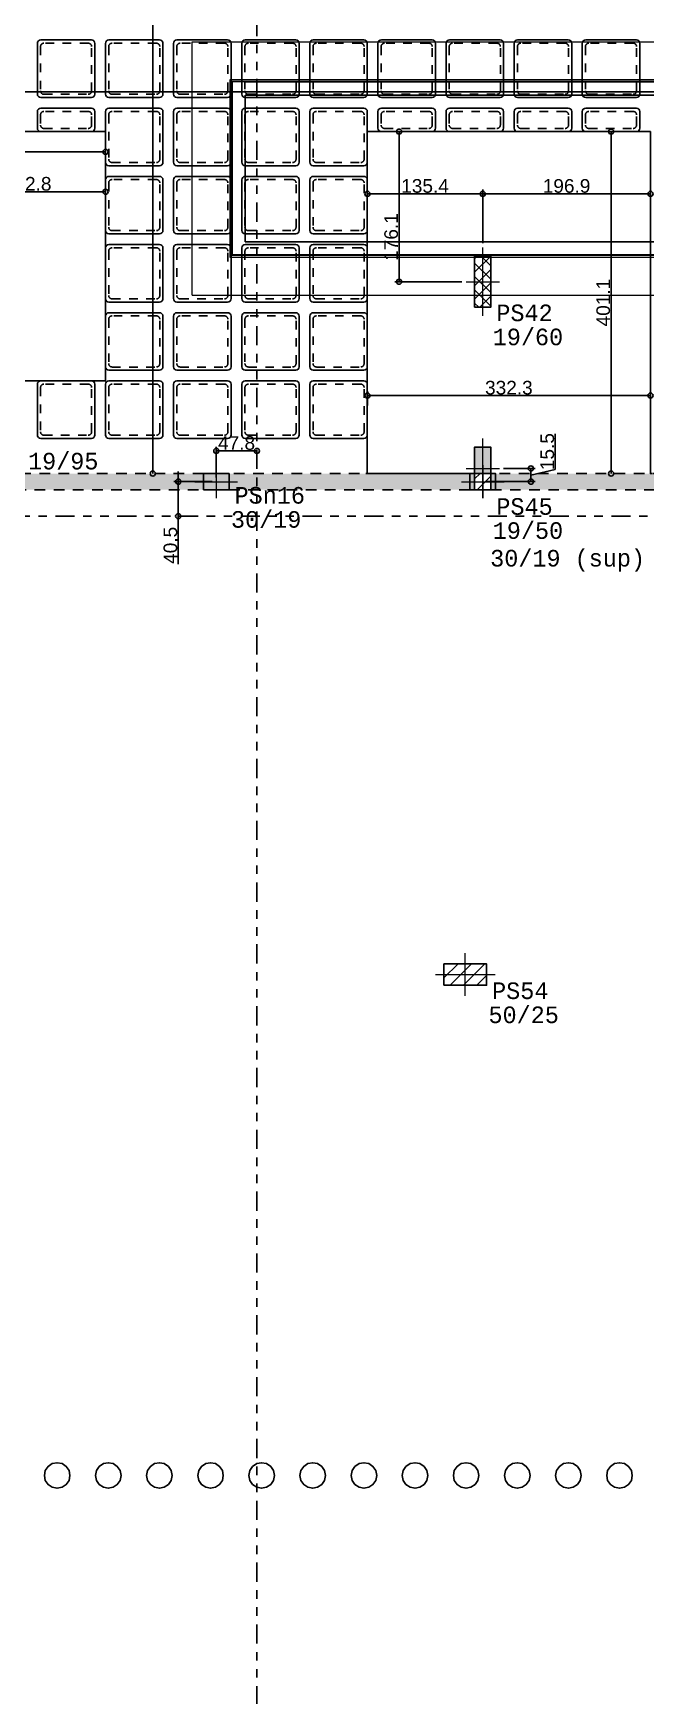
# Model space of a CAD drawing. Header units: millimetres. Extents: x -967 to 563, y -1588 to 506.
# Drawn here: x 74.08 to 81.27, y -275.43 to -255.93 of the extents above; entities that cross this region are included whole.
import ezdxf

# ---------------------------------------------------------------- set-up
doc = ezdxf.new("R2010")
doc.units = ezdxf.units.MM
for name, pattern in [('CYPE_RAYAPUNTOPUNTO', [0.45, 0.225, -0.075, 0, -0.075, 0, -0.075]), ('DASHDOT', [1, 0.5, -0.25, 0, -0.25]), ('ESTILO_TQS_0001', [1, 0.7, -0.3]), ('HIDDEN2', [0.1875, 0.125, -0.0625])]:
    doc.linetypes.add(name, pattern=pattern)
for name, color, linetype, lineweight in [('0017-PAI-PE-001-IMP-R02$0$Modelos genéricos', 252, 'Continuous', 5), ('0017-PAI-PE-001-IMP-R02$0$Paredes', 252, 'Continuous', 5), ('0017-PAI-PE-001-IMP-R02$0$Pisos', 252, 'Continuous', 5), ('PILAR_EIXOS', 1, 'Continuous', 0)]:
    doc.layers.add(name, color=color, linetype=linetype, lineweight=lineweight)
for name, color, linetype in [('1', 5, 'Continuous'), ('11', 7, 'Continuous'), ('12', 4, 'Continuous'), ('2', 2, 'Continuous'), ('208', 13, 'Continuous'), ('251', 5, 'Continuous'), ('252', 153, 'ESTILO_TQS_0001'), ('3', 2, 'Continuous'), ('347-XXXX-ARQ-BASE-013-IMPLANTAÇÃO$0$_XREF PAI', 252, 'Continuous'), ('4', 2, 'Continuous'), ('9', 7, 'Continuous'), ('A_htc_alv', 7, 'Continuous'), ('COTAS', 1, 'Continuous'), ('EIXOS', 8, 'DASHDOT')]:
    doc.layers.add(name, color=color, linetype=linetype)
doc.styles.add('ARIAL', font='arial.ttf')
doc.styles.add('TQS_LUCIDA_CONSOLE', font='lucon.TTF')
doc.dimstyles.new('AVILLA 100 2', dxfattribs={"dimtxt": 0.16, "dimasz": 0.06, "dimexe": 0.05, "dimexo": 0.05, "dimgap": 0.01, "dimtad": 3, "dimdec": 1, "dimlfac": 100, "dimzin": 9, "dimdsep": 46, "dimtxsty": 'ARIAL', "dimblk": 'ORIGIN', "dimcen": 1.5, "dimclrd": 10, "dimclre": 10, "dimclrt": 7, "dimadec": 0, "dimazin": 0, "dimtfac": 1, "dimtdec": 1, "dimtmove": 0, "dimatfit": 1, "dimfxl": 1, "dimarcsym": 0})

# ---------------------------------------------------------------- blocks, each defined once
blk = doc.blocks.new('_VAONER063700637000750007500')
at = {"layer": '251', "color": 8}
for p, q in [((-33.725, 29.725), (-33.725, -29.725)), ((29.725, 33.725), (-29.725, 33.725)), ((33.725, -29.725), (33.725, 29.725)), ((-29.725, -33.725), (29.725, -33.725))]:
    blk.add_line(p, q, dxfattribs=at)
for centre, start, end in [((-29.725, 29.725), 90, 180), ((29.725, 29.725), 0, 90), ((-29.725, -29.725), 180, 270), ((29.725, -29.725), 270, 0)]:
    blk.add_arc(centre, 4, start, end, dxfattribs=at)
at = {"layer": '252', "color": 8}
for p, q in [((-29.975, 25.975), (-29.975, -25.975)), ((25.975, 29.975), (-25.975, 29.975)), ((29.975, -25.975), (29.975, 25.975)), ((-25.975, -29.975), (25.975, -29.975))]:
    blk.add_line(p, q, dxfattribs=at)
for centre, start, end in [((-25.975, 25.975), 90, 180), ((25.975, 25.975), 0, 90), ((-25.975, -25.975), 180, 270), ((25.975, -25.975), 270, 0)]:
    blk.add_arc(centre, 4, start, end, dxfattribs=at)
blk = doc.blocks.new('_VAONER063700237000750007500')
at = {"layer": '251', "color": 8}
for p, q in [((-33.725, 9.725), (-33.725, -9.725)), ((29.725, 13.725), (-29.725, 13.725)), ((33.725, -9.725), (33.725, 9.725)), ((-29.725, -13.725), (29.725, -13.725))]:
    blk.add_line(p, q, dxfattribs=at)
for centre, start, end in [((-29.725, 9.725), 90, 180), ((29.725, 9.725), 0, 90), ((-29.725, -9.725), 180, 270), ((29.725, -9.725), 270, 0)]:
    blk.add_arc(centre, 4, start, end, dxfattribs=at)
at = {"layer": '252', "color": 8}
for p, q in [((-29.975, 5.975), (-29.975, -5.975)), ((25.975, 9.975), (-25.975, 9.975)), ((29.975, -5.975), (29.975, 5.975)), ((-25.975, -9.975), (25.975, -9.975))]:
    blk.add_line(p, q, dxfattribs=at)
for centre, start, end in [((-25.975, 5.975), 90, 180), ((25.975, 5.975), 0, 90), ((-25.975, -5.975), 180, 270), ((25.975, -5.975), 270, 0)]:
    blk.add_arc(centre, 4, start, end, dxfattribs=at)
blk = doc.blocks.new('NERVURADA TÉRREO 1 MODELO 2 (LO) R0')
at = {"layer": '208', "xscale": 0.01, "yscale": 0.01, "zscale": 0.01}
for name, p in [('_VAONER063700637000750007500', (746.644, -769.512)), ('_VAONER063700637000750007500', (747.444, -769.512)), ('_VAONER063700637000750007500', (748.243, -769.512)), ('_VAONER063700637000750007500', (749.043, -769.512)), ('_VAONER063700637000750007500', (749.842, -769.512)), ('_VAONER063700637000750007500', (750.642, -769.512)), ('_VAONER063700637000750007500', (751.441, -769.512)), ('_VAONER063700637000750007500', (752.241, -769.512)), ('_VAONER063700637000750007500', (753.04, -769.512)), ('_VAONER063700237000750007500', (746.644, -770.112)), ('_VAONER063700637000750007500', (747.444, -770.312)), ('_VAONER063700637000750007500', (748.243, -770.312)), ('_VAONER063700637000750007500', (749.043, -770.312)), ('_VAONER063700637000750007500', (749.842, -770.312)), ('_VAONER063700237000750007500', (750.642, -770.112)), ('_VAONER063700237000750007500', (751.441, -770.112)), ('_VAONER063700237000750007500', (752.241, -770.112)), ('_VAONER063700237000750007500', (753.04, -770.112)), ('_VAONER063700637000750007500', (747.444, -771.111)), ('_VAONER063700637000750007500', (748.243, -771.111)), ('_VAONER063700637000750007500', (749.043, -771.111)), ('_VAONER063700637000750007500', (749.842, -771.111)), ('_VAONER063700637000750007500', (747.444, -771.911)), ('_VAONER063700637000750007500', (748.243, -771.911)), ('_VAONER063700637000750007500', (749.043, -771.911)), ('_VAONER063700637000750007500', (749.842, -771.911)), ('_VAONER063700637000750007500', (747.444, -772.71)), ('_VAONER063700637000750007500', (748.243, -772.71)), ('_VAONER063700637000750007500', (749.043, -772.71)), ('_VAONER063700637000750007500', (749.842, -772.71)), ('_VAONER063700637000750007500', (746.644, -773.51)), ('_VAONER063700637000750007500', (747.444, -773.51)), ('_VAONER063700637000750007500', (748.243, -773.51)), ('_VAONER063700637000750007500', (749.043, -773.51)), ('_VAONER063700637000750007500', (749.842, -773.51))]:
    blk.add_blockref(name, p, dxfattribs=at)
blk = doc.blocks.new('0017-PAI-PE-001-IMP-R02')
at = {"layer": '0017-PAI-PE-001-IMP-R02$0$Modelos genéricos', "color": 30}
for p, q in [((31.014, 27.897), (33.984, 27.897)), ((31.014, 27.897), (31.014, 18.227)), ((33.984, 27.897), (33.984, 18.227)), ((31.459, 27.452), (31.459, 18.672)), ((33.539, 27.452), (31.459, 27.452)), ((33.539, 18.672), (33.539, 27.452)), ((31.639, 18.852), (31.639, 27.272)), ((31.639, 27.272), (33.359, 27.272)), ((33.359, 27.272), (33.359, 18.852))]:
    blk.add_line(p, q, dxfattribs=at)
at = {"layer": '0017-PAI-PE-001-IMP-R02$0$Paredes', "color": 30}
for p, q in [((31.477, 18.697), (31.477, 27.434)), ((31.484, 27.434), (31.477, 27.434)), ((31.484, 27.434), (33.514, 27.434)), ((31.484, 18.697), (31.484, 27.427)), ((31.639, 27.427), (31.484, 27.427)), ((31.484, 27.427), (31.484, 18.697)), ((33.514, 27.427), (31.484, 27.427)), ((31.639, 27.427), (33.514, 27.427)), ((33.521, 27.434), (33.514, 27.434)), ((33.514, 27.272), (33.514, 27.427)), ((33.514, 18.697), (33.514, 27.427)), ((33.521, 27.434), (33.521, 18.69)), ((31.639, 27.272), (31.639, 18.852)), ((33.359, 27.272), (31.639, 27.272)), ((33.359, 18.852), (33.359, 27.272)), ((33.514, 27.272), (33.514, 18.697))]:
    blk.add_line(p, q, dxfattribs=at)
at = {"layer": '0017-PAI-PE-001-IMP-R02$0$Pisos', "color": 30}
for p, q in [((31.639, 27.272), (33.359, 27.272)), ((31.639, 18.852), (31.639, 27.272)), ((33.359, 27.272), (33.359, 18.852))]:
    blk.add_line(p, q, dxfattribs=at)
blk = doc.blocks.new('Eixos do pilar')
at = {"layer": 'PILAR_EIXOS'}
for p, q in [((0, -0.5), (0, 0.5)), ((-0.5, 0), (0.5, 0))]:
    blk.add_line(p, q, dxfattribs=at)
blk = doc.blocks.new('EIXOS DE OBRA TERREO1')
at = {"layer": 'EIXOS', "linetype": 'CYPE_RAYAPUNTOPUNTO'}
for p, q in [((748.8842, -130.4804), (748.8842, -190.271)), ((699.3939, -174.7597), (774.5346, -174.7597))]:
    blk.add_line(p, q, dxfattribs=at)
blk = doc.blocks.new('MAS. CONTENÇÃO TÉRREO 1 (LO) R0')
at = {"layer": '3', "color": 8}
for points in [[(842.974, -670.626), (842.963, -670.568), (842.93, -670.52), (842.881, -670.487), (842.824, -670.476), (842.767, -670.487), (842.718, -670.52), (842.685, -670.568), (842.674, -670.626), (842.685, -670.683), (842.718, -670.732), (842.767, -670.764), (842.824, -670.776), (842.881, -670.764), (842.93, -670.732), (842.963, -670.683), (842.974, -670.626)], [(843.574, -670.626), (843.563, -670.568), (843.53, -670.52), (843.481, -670.487), (843.424, -670.476), (843.367, -670.487), (843.318, -670.52), (843.285, -670.568), (843.274, -670.626), (843.285, -670.683), (843.318, -670.732), (843.367, -670.764), (843.424, -670.776), (843.481, -670.764), (843.53, -670.732), (843.563, -670.683), (843.574, -670.626)], [(844.174, -670.626), (844.163, -670.568), (844.13, -670.52), (844.081, -670.487), (844.024, -670.476), (843.967, -670.487), (843.918, -670.52), (843.885, -670.568), (843.874, -670.626), (843.885, -670.683), (843.918, -670.732), (843.967, -670.764), (844.024, -670.776), (844.081, -670.764), (844.13, -670.732), (844.163, -670.683), (844.174, -670.626)], [(844.774, -670.626), (844.763, -670.568), (844.73, -670.52), (844.681, -670.487), (844.624, -670.476), (844.567, -670.487), (844.518, -670.52), (844.485, -670.568), (844.474, -670.626), (844.485, -670.683), (844.518, -670.732), (844.567, -670.764), (844.624, -670.776), (844.681, -670.764), (844.73, -670.732), (844.763, -670.683), (844.774, -670.626)], [(845.374, -670.626), (845.363, -670.568), (845.33, -670.52), (845.281, -670.487), (845.224, -670.476), (845.167, -670.487), (845.118, -670.52), (845.085, -670.568), (845.074, -670.626), (845.085, -670.683), (845.118, -670.732), (845.167, -670.764), (845.224, -670.776), (845.281, -670.764), (845.33, -670.732), (845.363, -670.683), (845.374, -670.626)], [(845.974, -670.626), (845.963, -670.568), (845.93, -670.52), (845.881, -670.487), (845.824, -670.476), (845.767, -670.487), (845.718, -670.52), (845.685, -670.568), (845.674, -670.626), (845.685, -670.683), (845.718, -670.732), (845.767, -670.764), (845.824, -670.776), (845.881, -670.764), (845.93, -670.732), (845.963, -670.683), (845.974, -670.626)], [(846.574, -670.626), (846.563, -670.568), (846.53, -670.52), (846.481, -670.487), (846.424, -670.476), (846.367, -670.487), (846.318, -670.52), (846.285, -670.568), (846.274, -670.626), (846.285, -670.683), (846.318, -670.732), (846.367, -670.764), (846.424, -670.776), (846.481, -670.764), (846.53, -670.732), (846.563, -670.683), (846.574, -670.626)], [(847.174, -670.626), (847.163, -670.568), (847.13, -670.52), (847.081, -670.487), (847.024, -670.476), (846.967, -670.487), (846.918, -670.52), (846.885, -670.568), (846.874, -670.626), (846.885, -670.683), (846.918, -670.732), (846.967, -670.764), (847.024, -670.776), (847.081, -670.764), (847.13, -670.732), (847.163, -670.683), (847.174, -670.626)], [(847.774, -670.626), (847.763, -670.568), (847.73, -670.52), (847.681, -670.487), (847.624, -670.476), (847.567, -670.487), (847.518, -670.52), (847.485, -670.568), (847.474, -670.626), (847.485, -670.683), (847.518, -670.732), (847.567, -670.764), (847.624, -670.776), (847.681, -670.764), (847.73, -670.732), (847.763, -670.683), (847.774, -670.626)], [(848.374, -670.626), (848.363, -670.568), (848.33, -670.52), (848.281, -670.487), (848.224, -670.476), (848.167, -670.487), (848.118, -670.52), (848.085, -670.568), (848.074, -670.626), (848.085, -670.683), (848.118, -670.732), (848.167, -670.764), (848.224, -670.776), (848.281, -670.764), (848.33, -670.732), (848.363, -670.683), (848.374, -670.626)], [(848.974, -670.626), (848.963, -670.568), (848.93, -670.52), (848.881, -670.487), (848.824, -670.476), (848.767, -670.487), (848.718, -670.52), (848.685, -670.568), (848.674, -670.626), (848.685, -670.683), (848.718, -670.732), (848.767, -670.764), (848.824, -670.776), (848.881, -670.764), (848.93, -670.732), (848.963, -670.683), (848.974, -670.626)], [(849.574, -670.626), (849.563, -670.568), (849.53, -670.52), (849.481, -670.487), (849.424, -670.476), (849.367, -670.487), (849.318, -670.52), (849.285, -670.568), (849.274, -670.626), (849.285, -670.683), (849.318, -670.732), (849.367, -670.764), (849.424, -670.776), (849.481, -670.764), (849.53, -670.732), (849.563, -670.683), (849.574, -670.626)]]:
    blk.add_lwpolyline(points, dxfattribs=at)
blk = doc.blocks.new('_Origin')
at = {"color": 0, "linetype": 'ByBlock', "lineweight": -2}
blk.add_line((0, 0), (-1, 0), dxfattribs=at)
blk.add_circle((0, 0), 0.5, dxfattribs=at)
blk = doc.blocks.new('*D127')
at = {"layer": 'COTAS', "color": 10, "linetype": 'ByBlock', "lineweight": -2, "transparency": 16777216}
for p, q in [((857.532, -556.375), (857.085, -556.375)), ((857.135, -556.315), (857.135, -556.255)), ((857.135, -556.375), (857.135, -556.78)), ((857.135, -556.84), (857.135, -557.344))]:
    blk.add_line(p, q, dxfattribs=at)
at = {"layer": 'Defpoints', "color": 0, "linetype": 'ByBlock', "transparency": 16777216}
for p in [(857.582, -556.375), (857.135, -556.78), (857.135, -556.78)]:
    blk.add_point(p, dxfattribs=at)
at = {"layer": 'COTAS', "color": 10, "linetype": 'ByBlock', "lineweight": -2, "transparency": 16777216, "xscale": 0.06, "yscale": 0.06, "zscale": 0.06}
for p, rotation in [((857.135, -556.375), 270), ((857.135, -556.78), 90)]:
    blk.add_blockref('_Origin', p, dxfattribs=dict(at, rotation=rotation))
at = {"layer": 'COTAS', "color": 7, "linetype": 'ByBlock', "transparency": 16777216, "insert": (857.044, -557.122), "char_height": 0.16, "attachment_point": 5, "rotation": 90, "style": 'ARIAL'}
blk.add_mtext('40.5', dxfattribs=at)
blk = doc.blocks.new('*D128')
at = {"layer": 'COTAS', "color": 10, "linetype": 'ByBlock', "lineweight": -2, "transparency": 16777216}
for p, q in [((857.582, -556.325), (857.582, -555.965)), ((857.642, -556.015), (857.999, -556.015))]:
    blk.add_line(p, q, dxfattribs=at)
at = {"layer": 'Defpoints', "color": 0, "linetype": 'ByBlock', "transparency": 16777216}
for p in [(858.059, -556.015), (858.059, -556.015), (857.582, -556.375)]:
    blk.add_point(p, dxfattribs=at)
at = {"layer": 'COTAS', "color": 10, "linetype": 'ByBlock', "lineweight": -2, "transparency": 16777216, "xscale": 0.06, "yscale": 0.06, "zscale": 0.06, "rotation": 180}
blk.add_blockref('_Origin', (857.582, -556.015), dxfattribs=at)
at = {"layer": 'COTAS', "color": 10, "linetype": 'ByBlock', "lineweight": -2, "transparency": 16777216, "xscale": 0.06, "yscale": 0.06, "zscale": 0.06}
blk.add_blockref('_Origin', (858.059, -556.015), dxfattribs=at)
at = {"layer": 'COTAS', "color": 7, "linetype": 'ByBlock', "transparency": 16777216, "insert": (857.82, -555.923), "char_height": 0.16, "attachment_point": 5, "style": 'ARIAL'}
blk.add_mtext('47.8', dxfattribs=at)
blk = doc.blocks.new('*D747')
at = {"layer": 'COTAS', "color": 10, "linetype": 'ByBlock', "lineweight": -2, "transparency": 16777216}
for p, q in [((854.454, -603.58), (854.454, -602.925)), ((854.514, -602.975), (856.222, -602.975)), ((856.282, -603), (856.282, -602.925))]:
    blk.add_line(p, q, dxfattribs=at)
at = {"layer": 'Defpoints', "color": 0, "linetype": 'ByBlock', "transparency": 16777216}
for p in [(856.282, -602.975), (856.282, -603.05), (854.454, -603.63)]:
    blk.add_point(p, dxfattribs=at)
at = {"layer": 'COTAS', "color": 10, "linetype": 'ByBlock', "lineweight": -2, "transparency": 16777216, "xscale": 0.06, "yscale": 0.06, "zscale": 0.06, "rotation": 180}
blk.add_blockref('_Origin', (854.454, -602.975), dxfattribs=at)
at = {"layer": 'COTAS', "color": 10, "linetype": 'ByBlock', "lineweight": -2, "transparency": 16777216, "xscale": 0.06, "yscale": 0.06, "zscale": 0.06}
blk.add_blockref('_Origin', (856.282, -602.975), dxfattribs=at)
at = {"layer": 'COTAS', "color": 7, "linetype": 'ByBlock', "transparency": 16777216, "insert": (855.368, -602.883), "char_height": 0.16, "attachment_point": 5, "style": 'ARIAL'}
blk.add_mtext('182.8', dxfattribs=at)
blk = doc.blocks.new('*D751')
at = {"layer": 'COTAS', "color": 10, "linetype": 'ByBlock', "lineweight": -2, "transparency": 16777216}
blk.add_line((849.821, -602.508), (856.222, -602.508), dxfattribs=at)
at = {"layer": 'Defpoints', "color": 0, "linetype": 'ByBlock', "transparency": 16777216}
for p in [(849.761, -602.508), (856.282, -602.508), (856.282, -602.508)]:
    blk.add_point(p, dxfattribs=at)
at = {"layer": 'COTAS', "color": 10, "linetype": 'ByBlock', "lineweight": -2, "transparency": 16777216, "xscale": 0.06, "yscale": 0.06, "zscale": 0.06, "rotation": 180}
blk.add_blockref('_Origin', (849.761, -602.508), dxfattribs=at)
at = {"layer": 'COTAS', "color": 10, "linetype": 'ByBlock', "lineweight": -2, "transparency": 16777216, "xscale": 0.06, "yscale": 0.06, "zscale": 0.06}
blk.add_blockref('_Origin', (856.282, -602.508), dxfattribs=at)
at = {"layer": 'COTAS', "color": 7, "linetype": 'ByBlock', "transparency": 16777216, "insert": (853.021, -602.416), "char_height": 0.16, "attachment_point": 5, "style": 'ARIAL'}
blk.add_mtext('652.1', dxfattribs=at)
blk = doc.blocks.new('*D754')
at = {"layer": 'COTAS', "color": 10, "linetype": 'ByBlock', "lineweight": -2, "transparency": 16777216}
for p, q in [((860.649, -603), (859.415, -603)), ((860.709, -603.58), (860.709, -602.95))]:
    blk.add_line(p, q, dxfattribs=at)
at = {"layer": 'Defpoints', "color": 0, "linetype": 'ByBlock', "transparency": 16777216}
for p in [(859.355, -603), (859.355, -603), (860.709, -603.63)]:
    blk.add_point(p, dxfattribs=at)
at = {"layer": 'COTAS', "color": 10, "linetype": 'ByBlock', "lineweight": -2, "transparency": 16777216, "xscale": 0.06, "yscale": 0.06, "zscale": 0.06, "rotation": 180}
blk.add_blockref('_Origin', (859.355, -603), dxfattribs=at)
at = {"layer": 'COTAS', "color": 10, "linetype": 'ByBlock', "lineweight": -2, "transparency": 16777216, "xscale": 0.06, "yscale": 0.06, "zscale": 0.06}
blk.add_blockref('_Origin', (860.709, -603), dxfattribs=at)
at = {"layer": 'COTAS', "color": 7, "linetype": 'ByBlock', "transparency": 16777216, "insert": (860.032, -602.908), "char_height": 0.16, "attachment_point": 5, "style": 'ARIAL'}
blk.add_mtext('135.4', dxfattribs=at)
blk = doc.blocks.new('*D755')
at = {"layer": 'COTAS', "color": 10, "linetype": 'ByBlock', "lineweight": -2, "transparency": 16777216}
for p, q in [((860.709, -603.58), (860.709, -602.95)), ((860.769, -603), (862.618, -603)), ((862.678, -603.082), (862.678, -602.95))]:
    blk.add_line(p, q, dxfattribs=at)
at = {"layer": 'Defpoints', "color": 0, "linetype": 'ByBlock', "transparency": 16777216}
for p in [(862.678, -603), (862.678, -603.132), (860.709, -603.63)]:
    blk.add_point(p, dxfattribs=at)
at = {"layer": 'COTAS', "color": 10, "linetype": 'ByBlock', "lineweight": -2, "transparency": 16777216, "xscale": 0.06, "yscale": 0.06, "zscale": 0.06, "rotation": 180}
blk.add_blockref('_Origin', (860.709, -603), dxfattribs=at)
at = {"layer": 'COTAS', "color": 10, "linetype": 'ByBlock', "lineweight": -2, "transparency": 16777216, "xscale": 0.06, "yscale": 0.06, "zscale": 0.06}
blk.add_blockref('_Origin', (862.678, -603), dxfattribs=at)
at = {"layer": 'COTAS', "color": 7, "linetype": 'ByBlock', "transparency": 16777216, "insert": (861.693, -602.908), "char_height": 0.16, "attachment_point": 5, "style": 'ARIAL'}
blk.add_mtext('196.9', dxfattribs=at)
blk = doc.blocks.new('*D756')
at = {"layer": 'COTAS', "color": 10, "linetype": 'ByBlock', "lineweight": -2, "transparency": 16777216}
for p, q in [((859.767, -602.27), (859.677, -602.27)), ((859.727, -603.97), (859.727, -602.33)), ((860.464, -604.03), (859.677, -604.03))]:
    blk.add_line(p, q, dxfattribs=at)
at = {"layer": 'Defpoints', "color": 0, "linetype": 'ByBlock', "transparency": 16777216}
for p in [(859.727, -602.27), (859.817, -602.27), (860.514, -604.03)]:
    blk.add_point(p, dxfattribs=at)
at = {"layer": 'COTAS', "color": 10, "linetype": 'ByBlock', "lineweight": -2, "transparency": 16777216, "xscale": 0.06, "yscale": 0.06, "zscale": 0.06}
for p, rotation in [((859.727, -602.27), 90), ((859.727, -604.03), 270)]:
    blk.add_blockref('_Origin', p, dxfattribs=dict(at, rotation=rotation))
at = {"layer": 'COTAS', "color": 7, "linetype": 'ByBlock', "transparency": 16777216, "insert": (859.635, -603.506), "char_height": 0.16, "attachment_point": 5, "rotation": 90, "style": 'ARIAL'}
blk.add_mtext('176.1', dxfattribs=at)
blk = doc.blocks.new('*D757')
at = {"layer": 'COTAS', "color": 10, "linetype": 'ByBlock', "lineweight": -2, "transparency": 16777216}
blk.add_line((862.215, -606.22), (862.215, -602.33), dxfattribs=at)
at = {"layer": 'Defpoints', "color": 0, "linetype": 'ByBlock', "transparency": 16777216}
for p in [(862.215, -602.27), (862.215, -602.27), (862.215, -606.28)]:
    blk.add_point(p, dxfattribs=at)
at = {"layer": 'COTAS', "color": 10, "linetype": 'ByBlock', "lineweight": -2, "transparency": 16777216, "xscale": 0.06, "yscale": 0.06, "zscale": 0.06}
for p, rotation in [((862.215, -602.27), 90), ((862.215, -606.28), 270)]:
    blk.add_blockref('_Origin', p, dxfattribs=dict(at, rotation=rotation))
at = {"layer": 'COTAS', "color": 7, "linetype": 'ByBlock', "transparency": 16777216, "insert": (862.124, -604.275), "char_height": 0.16, "attachment_point": 5, "rotation": 90, "style": 'ARIAL'}
blk.add_mtext('401.1', dxfattribs=at)
blk = doc.blocks.new('*D758')
at = {"layer": 'COTAS', "color": 10, "linetype": 'ByBlock', "lineweight": -2, "transparency": 16777216}
for p, q in [((859.355, -605.481), (859.355, -605.315)), ((859.415, -605.365), (862.618, -605.365)), ((862.678, -605.481), (862.678, -605.315))]:
    blk.add_line(p, q, dxfattribs=at)
at = {"layer": 'Defpoints', "color": 0, "linetype": 'ByBlock', "transparency": 16777216}
for p in [(862.678, -605.365), (859.355, -605.531), (862.678, -605.531)]:
    blk.add_point(p, dxfattribs=at)
at = {"layer": 'COTAS', "color": 10, "linetype": 'ByBlock', "lineweight": -2, "transparency": 16777216, "xscale": 0.06, "yscale": 0.06, "zscale": 0.06, "rotation": 180}
blk.add_blockref('_Origin', (859.355, -605.365), dxfattribs=at)
at = {"layer": 'COTAS', "color": 10, "linetype": 'ByBlock', "lineweight": -2, "transparency": 16777216, "xscale": 0.06, "yscale": 0.06, "zscale": 0.06}
blk.add_blockref('_Origin', (862.678, -605.365), dxfattribs=at)
at = {"layer": 'COTAS', "color": 7, "linetype": 'ByBlock', "transparency": 16777216, "insert": (861.016, -605.274), "char_height": 0.16, "attachment_point": 5, "style": 'ARIAL'}
blk.add_mtext('332.3', dxfattribs=at)
blk = doc.blocks.new('*D781')
at = {"layer": 'COTAS', "color": 10, "linetype": 'ByBlock', "lineweight": -2, "transparency": 16777216}
blk.add_line((875.954, -601.802), (818.485, -601.802), dxfattribs=at)
at = {"layer": 'Defpoints', "color": 0, "linetype": 'ByBlock', "transparency": 16777216}
for p in [(818.425, -601.802), (818.425, -601.802), (876.014, -601.802)]:
    blk.add_point(p, dxfattribs=at)
at = {"layer": 'COTAS', "color": 10, "linetype": 'ByBlock', "lineweight": -2, "transparency": 16777216, "xscale": 0.06, "yscale": 0.06, "zscale": 0.06, "rotation": 180}
blk.add_blockref('_Origin', (818.425, -601.802), dxfattribs=at)
at = {"layer": 'COTAS', "color": 10, "linetype": 'ByBlock', "lineweight": -2, "transparency": 16777216, "xscale": 0.06, "yscale": 0.06, "zscale": 0.06}
blk.add_blockref('_Origin', (876.014, -601.802), dxfattribs=at)
at = {"layer": 'COTAS', "color": 7, "linetype": 'ByBlock', "transparency": 16777216, "insert": (847.22, -601.711), "char_height": 0.16, "attachment_point": 5, "style": 'ARIAL'}
blk.add_mtext('5758.9', dxfattribs=at)
blk = doc.blocks.new('*D787')
at = {"layer": 'COTAS', "color": 10, "linetype": 'ByBlock', "lineweight": -2, "transparency": 16777216}
blk.add_line((856.836, -606.22), (856.836, -572.37), dxfattribs=at)
at = {"layer": 'Defpoints', "color": 0, "linetype": 'ByBlock', "transparency": 16777216}
for p in [(856.836, -572.31), (856.836, -572.31), (856.836, -606.28)]:
    blk.add_point(p, dxfattribs=at)
at = {"layer": 'COTAS', "color": 10, "linetype": 'ByBlock', "lineweight": -2, "transparency": 16777216, "xscale": 0.06, "yscale": 0.06, "zscale": 0.06}
for p, rotation in [((856.836, -572.31), 90), ((856.836, -606.28), 270)]:
    blk.add_blockref('_Origin', p, dxfattribs=dict(at, rotation=rotation))
at = {"layer": 'COTAS', "color": 7, "linetype": 'ByBlock', "transparency": 16777216, "insert": (856.745, -589.295), "char_height": 0.16, "attachment_point": 5, "rotation": 90, "style": 'ARIAL'}
blk.add_mtext('3397', dxfattribs=at)
blk = doc.blocks.new('*D858')
at = {"layer": 'COTAS', "color": 10, "linetype": 'ByBlock', "lineweight": -2, "transparency": 16777216}
for p, q in [((861.559, -606.234), (861.559, -605.813)), ((860.954, -606.22), (861.324, -606.22)), ((861.274, -606.298), (861.559, -606.234)), ((861.274, -606.315), (861.274, -606.28)), ((860.759, -606.375), (861.324, -606.375))]:
    blk.add_line(p, q, dxfattribs=at)
at = {"layer": 'Defpoints', "color": 0, "linetype": 'ByBlock', "transparency": 16777216}
for p in [(860.904, -606.22), (861.274, -606.22), (860.709, -606.375)]:
    blk.add_point(p, dxfattribs=at)
at = {"layer": 'COTAS', "color": 10, "linetype": 'ByBlock', "lineweight": -2, "transparency": 16777216, "xscale": 0.06, "yscale": 0.06, "zscale": 0.06}
for p, rotation in [((861.274, -606.22), 90), ((861.274, -606.375), 270)]:
    blk.add_blockref('_Origin', p, dxfattribs=dict(at, rotation=rotation))
at = {"layer": 'COTAS', "color": 7, "linetype": 'ByBlock', "transparency": 16777216, "insert": (861.467, -606.023), "char_height": 0.16, "attachment_point": 5, "rotation": 90, "style": 'ARIAL'}
blk.add_mtext('15.5', dxfattribs=at)
blk = doc.blocks.new('COTAS EIXO PILARES TÉRREO (LO) R0')
at = {"layer": 'COTAS', "color": 6, "linetype": 'ByBlock'}
dim = blk.add_linear_dim(base=(858.0592448012, -556.0147808624), p1=(857.5817448012, -556.3753861132), p2=(858.0592448012, -556.0147808624), dimstyle='AVILLA 100 2', dxfattribs=at)
dim.commit()
dim.dimension.update_dxf_attribs({"geometry": '*D128', "text_midpoint": (857.8204948012, -555.9230891844)})
dim = blk.add_linear_dim(base=(857.1354, -556.7804), p1=(857.5817, -556.3754), p2=(857.1354, -556.7804), angle=90, dimstyle='AVILLA 100 2', dxfattribs=at)
dim.commit()
dim.dimension.update_dxf_attribs({"geometry": '*D127', "text_midpoint": (857.0437, -557.122)})
blk = doc.blocks.new('COTAS TÉRREO (LO) R0')
at = {"layer": 'COTAS', "linetype": 'ByBlock'}
for base, p1, p2, picture, middle in [((856.8365, -572.3104), (856.8365, -606.2804), (856.8365, -572.3104), '*D787', (856.7447, -589.2954)), ((862.2154948043, -602.2698861131), (862.2154948043, -606.2803861132), (862.2154948043, -602.2698861131), '*D757', (862.1238031263, -604.2751361132))]:
    dim = blk.add_linear_dim(base=base, p1=p1, p2=p2, angle=90, dimstyle='AVILLA 100 2', dxfattribs=at)
    dim.commit()
    dim.dimension.update_dxf_attribs({"geometry": picture, "text_midpoint": middle})
for base, p1, p2, picture, middle in [((818.4254, -601.8023), (876.0142, -601.8023), (818.4254, -601.8023), '*D781', (847.2198, -601.7106)), ((856.2817, -602.5078), (849.7607, -602.5078), (856.2817, -602.5078), '*D751', (853.0212, -602.4161)), ((856.281744804, -602.974996007), (854.454244801, -603.630386113), (856.281744804, -603.050369985), '*D747', (855.367994803, -602.883304329)), ((859.354744804, -602.999770093), (860.709244801, -603.630386113), (859.354744804, -602.999770093), '*D754', (860.031994803, -602.908023845)), ((862.677744804, -602.999770093), (860.709244801, -603.630386113), (862.677744804, -603.132136113), '*D755', (861.693494803, -602.908078415)), ((862.6777, -605.3654), (859.3547, -605.5306), (862.6777, -605.5306), '*D758', (861.0162, -605.2736))]:
    dim = blk.add_linear_dim(base=base, p1=p1, p2=p2, dimstyle='AVILLA 100 2', dxfattribs=at)
    dim.commit()
    dim.dimension.update_dxf_attribs({"geometry": picture, "text_midpoint": middle})
dim = blk.add_linear_dim(base=(859.7268832133, -602.2698861131), p1=(860.5142448012, -604.0303861132), p2=(859.8169948043, -602.2698861131), angle=90, dimstyle='AVILLA 100 2', dxfattribs=at)
dim.commit()
dim.dimension.update_dxf_attribs({"geometry": '*D756', "text_midpoint": (859.7268832133, -603.5061638676), "dimtype": 128})
dim = blk.add_linear_dim(base=(861.2743, -606.2204), p1=(860.7092, -606.3754), p2=(860.9042, -606.2204), angle=90, dimstyle='AVILLA 100 2', override={"dimtmove": 1}, dxfattribs=at)
dim.commit()
dim.dimension.update_dxf_attribs({"geometry": '*D858', "text_midpoint": (861.5587, -606.2244), "dimtype": 128})

msp = doc.modelspace()

# ---------------------------------------------------------------- hatches: boundary and pattern name
at = {"linetype": 'ByBlock'}
h = msp.add_hatch(dxfattribs=at)
h.set_pattern_fill('ANSI37', color=4, scale=0.035)
h.set_pattern_definition([(45, (685.15059, -106.08026), (-0.078577241, 0.078577241), []), (135, (685.15059, -106.08026), (-0.078577241, -0.078577241), [])])
h.paths.add_polyline_path([(79.2657, -259.1421), (79.4557, -259.1421), (79.4557, -258.5421), (79.2657, -258.5421)])
h = msp.add_hatch(color=30)
h.dxf.hatch_style = 1
h.paths.add_polyline_path([(79.2657, -260.7821), (79.4557, -260.7821), (79.4557, -261.0921), (79.2657, -261.0921)])
h = msp.add_hatch(dxfattribs=at)
h.set_pattern_fill('ANSI31', color=4, scale=0.035)
h.set_pattern_definition([(45, (696.16099, -292.67959), (-0.078577241, 0.078577241), [])])
h.paths.add_polyline_path([(79.2657, -261.0921), (79.4557, -261.0921), (79.4557, -261.2821), (79.2657, -261.2821)])
h = msp.add_hatch(dxfattribs=at)
h.set_pattern_fill('ANSI31', color=4, scale=0.035)
h.set_pattern_definition([(45, (585.15059, -196.08026), (-0.07857724, 0.07857724), [])])
h.paths.add_polyline_path([(78.9057, -267.0921), (79.4057, -267.0921), (79.4057, -266.8421), (78.9057, -266.8421)])
at = {"layer": 'A_htc_alv', "linetype": 'ByBlock', "true_color": 0x78678e}
h = msp.add_hatch(color=8, dxfattribs=at)
h.dxf.hatch_style = 1
h.paths.add_polyline_path([(79.2657, -261.0921), (73.2007, -261.0921), (73.2007, -261.2821), (79.2657, -261.2821)])
h = msp.add_hatch(color=8, dxfattribs=at)
h.dxf.hatch_style = 1
h.paths.add_polyline_path([(86.9607, -261.0921), (79.4557, -261.0921), (79.4557, -261.2821), (86.9607, -261.2821)])

# ---------------------------------------------------------------- linework, layer by layer
at = {"layer": '1'}
for points in [[(68.4122, -260.0051), (74.9332, -260.0051), (74.9332, -257.0816), (68.4122, -257.0816), (68.4122, -260.0051)], [(81.348, -261.0921), (81.3292, -261.0921), (81.3292, -257.0816), (78.0062, -257.0816), (78.0062, -261.0921)], [(77.9875, -261.0921), (79.2657, -261.0921)]]:
    msp.add_lwpolyline(points, dxfattribs=at)
at = {"layer": '1', "linetype": 'HIDDEN2'}
for points in [[(76.0832, -261.0921), (73.2007, -261.0921)], [(79.2657, -261.0921), (76.3832, -261.0921)], [(83.0582, -261.0921), (79.4557, -261.0921)], [(73.2007, -261.2821), (76.0832, -261.2821)], [(76.3832, -261.2821), (79.2657, -261.2821)], [(79.4557, -261.2821), (83.0582, -261.2821)]]:
    msp.add_lwpolyline(points, dxfattribs=at)
at = {"layer": '2'}
for points in [[(76.0832, -261.2821), (76.3832, -261.2821), (76.3832, -261.0921), (76.0832, -261.0921), (76.0832, -261.2821)], [(79.2107, -261.2821), (79.5107, -261.2821), (79.5107, -261.0921), (79.2107, -261.0921), (79.2107, -261.2821)]]:
    msp.add_lwpolyline(points, dxfattribs=at)
at = {"layer": '3'}
msp.add_lwpolyline([(78.9057, -267.0921), (79.4057, -267.0921), (79.4057, -266.8421), (78.9057, -266.8421), (78.9057, -267.0921)], dxfattribs=at)
at = {"layer": '4'}
for points in [[(79.2657, -259.1421), (79.4557, -259.1421), (79.4557, -258.5421), (79.2657, -258.5421), (79.2657, -259.1421)], [(79.2657, -261.2821), (79.4557, -261.2821), (79.4557, -260.7821), (79.2657, -260.7821), (79.2657, -261.2821)]]:
    msp.add_lwpolyline(points, dxfattribs=at)

# ---------------------------------------------------------------- block references
at = {"color": 9, "linetype": 'ByBlock'}
msp.add_blockref('EIXOS DE OBRA TERREO1', (-672.1735, -86.8324), dxfattribs=at)
at = {"layer": '347-XXXX-ARQ-BASE-013-IMPLANTAÇÃO$0$_XREF PAI', "rotation": 90.00000000000001}
msp.add_blockref('0017-PAI-PE-001-IMP-R02', (103.8457, -290.0121), dxfattribs=at)
at = {"layer": 'COTAS', "color": 6, "linetype": 'ByBlock'}
for name, p in [('COTAS EIXO PILARES TÉRREO (LO) R0', (-781.3485, 295.1883)), ('COTAS TÉRREO (LO) R0', (-781.3485, 345.1883))]:
    msp.add_blockref(name, p, dxfattribs=at)
at = {"layer": 'COTAS', "color": 40, "linetype": 'ByBlock', "true_color": 0xf8d731}
msp.add_blockref('NERVURADA TÉRREO 1 MODELO 2 (LO) R0', (-672.1735, 513.1676), dxfattribs=at)
at = {"layer": 'COTAS', "color": 3, "linetype": 'ByBlock'}
msp.add_blockref('MAS. CONTENÇÃO TÉRREO 1 (LO) R0', (-768.4582, 397.7837), dxfattribs=at)
at = {"layer": 'PILAR_EIXOS'}
for p, xscale, yscale in [((79.3607, -258.8421), 0.39, 0.8), ((79.3607, -261.0321), 0.39, 0.7), ((79.1557, -266.9671), 0.7, 0.5)]:
    msp.add_blockref('Eixos do pilar', p, dxfattribs=dict(at, xscale=xscale, yscale=yscale))
at = {"layer": 'PILAR_EIXOS', "xscale": 0.39, "yscale": 0.5, "rotation": 270}
for p in [(76.2332, -261.1871), (79.3607, -261.1871)]:
    msp.add_blockref('Eixos do pilar', p, dxfattribs=at)

# ---------------------------------------------------------------- texts
at = {"layer": '11', "linetype": 'Continuous', "style": 'TQS_LUCIDA_CONSOLE'}
msp.add_text('19/95', height=0.195, dxfattribs=at).set_placement((74.0242, -261.0433))
at = {"layer": '12', "linetype": 'Continuous', "style": 'TQS_LUCIDA_CONSOLE'}
for s, p in [('19/60', (79.4782, -259.587)), ('30/19', (76.4057, -261.727)), ('19/50', (79.4782, -261.8578)), ('30/19 (sup)', (79.4481, -262.1818)), ('50/25', (79.4282, -267.537))]:
    msp.add_text(s, height=0.195, dxfattribs=at).set_placement(p)
at = {"layer": '9', "linetype": 'Continuous', "style": 'TQS_LUCIDA_CONSOLE'}
for s, p in [('PS42', (79.5207, -259.3046)), ('PSn16', (76.4482, -261.4446)), ('PS45', (79.5207, -261.5755)), ('PS54', (79.4707, -267.2546))]:
    msp.add_text(s, height=0.195, dxfattribs=at).set_placement(p)

doc.saveas('drawing.dxf')
